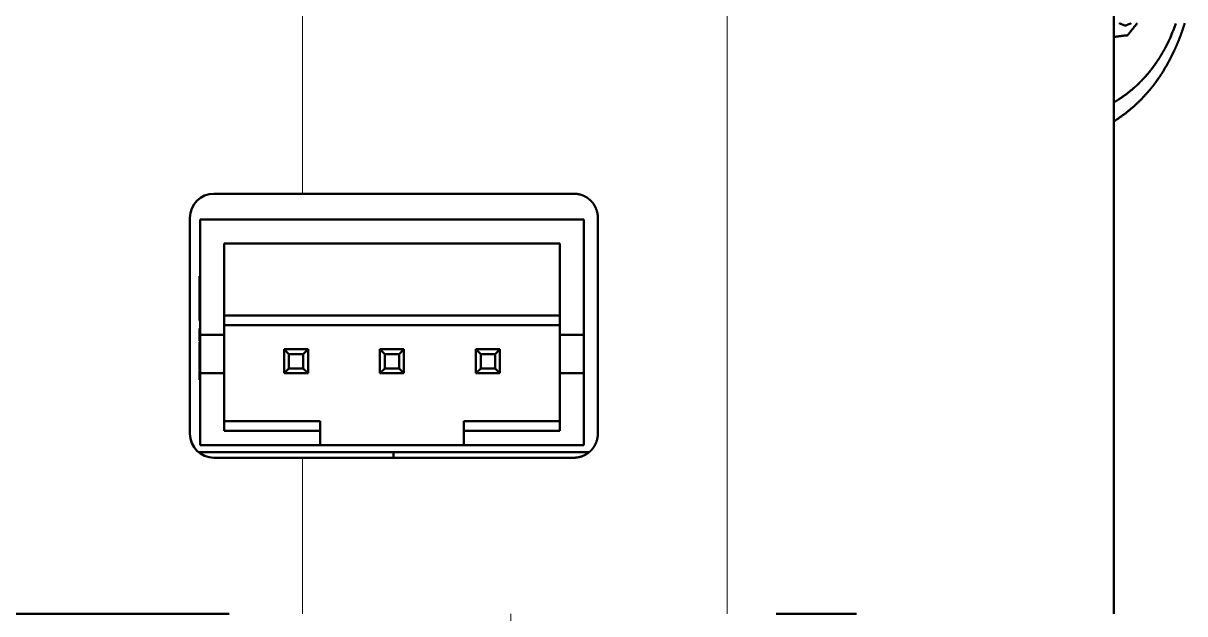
# Paper-space layout 'Layout1' of a CAD drawing. Header units: millimetres. Extents: x 37 to 380, y 30 to 264.
# Drawn here: x 63.44 to 87.65, y 141.55 to 153.85 of the extents above; entities that cross this region are included whole.
import ezdxf

# ---------------------------------------------------------------- set-up
doc = ezdxf.new("R2010")
doc.units = ezdxf.units.MM
doc.layers.add('170', color=7, linetype='Continuous', true_color=0xffffff)

psp = doc.layouts.get("Layout1")

# ---------------------------------------------------------------- linework, layer by layer
at = {"layer": '170', "color": 155, "linetype": 'Continuous', "lineweight": 13}
for p, q in [((69.256, 158.099), (69.256, 150.299)), ((78.108, 158.099), (78.108, 141.549)), ((69.256, 144.799), (69.256, 141.549)), ((73.599, 141.549), (73.599, 139.149))]:
    psp.add_line(p, q, dxfattribs=at)
at = {"layer": '170', "color": 155, "linetype": 'Continuous', "lineweight": 50}
for p, q in [((86.169, 141.549), (86.169, 158.099)), ((67.731, 150.299), (67.414, 150.299)), ((66.914, 149.799), (66.914, 145.299)), ((67.124, 147.359), (67.124, 149.759)), ((67.124, 149.759), (75.124, 149.759)), ((75.124, 147.359), (75.124, 149.759)), ((75.124, 149.759), (75.124, 149.759)), ((75.124, 149.759), (75.124, 145.059)), ((75.414, 149.799), (75.414, 145.299)), ((67.624, 149.259), (74.624, 149.259)), ((67.624, 147.359), (67.624, 149.259)), ((67.624, 149.259), (74.624, 149.259)), ((67.624, 149.259), (67.624, 149.259)), ((67.624, 149.259), (67.624, 147.759)), ((74.624, 149.259), (74.624, 147.359)), ((67.124, 148.582), (67.114, 148.582)), ((67.124, 148.315), (67.114, 148.315)), ((67.124, 148.251), (67.114, 148.251)), ((67.114, 147.966), (67.114, 148.16)), ((67.114, 147.922), (67.114, 147.966)), ((67.114, 147.919), (67.114, 147.854)), ((67.124, 147.881), (67.114, 147.881)), ((67.124, 147.803), (67.114, 147.803)), ((67.124, 147.66), (67.114, 147.66)), ((67.114, 147.66), (67.124, 147.66)), ((67.624, 147.559), (67.624, 147.759)), ((67.624, 147.759), (74.624, 147.759)), ((67.124, 147.493), (67.114, 147.493)), ((67.114, 147.493), (67.114, 147.467)), ((67.124, 147.467), (67.114, 147.467)), ((67.124, 147.467), (67.114, 147.467)), ((67.114, 147.467), (67.114, 147.386)), ((67.624, 147.559), (67.624, 145.559)), ((67.624, 147.559), (74.624, 147.559)), ((67.124, 147.386), (67.114, 147.386)), ((67.124, 147.386), (67.114, 147.386)), ((67.114, 147.386), (67.114, 147.384)), ((67.124, 147.384), (67.114, 147.384)), ((67.124, 147.384), (67.114, 147.384)), ((67.124, 147.378), (67.114, 147.378)), ((67.114, 147.268), (67.114, 147.311)), ((67.124, 147.226), (67.114, 147.226)), ((67.114, 147.226), (67.124, 147.226)), ((67.124, 147.208), (67.114, 147.208)), ((67.114, 147.208), (67.124, 147.208)), ((67.114, 147.182), (67.114, 147.208)), ((67.124, 147.192), (67.114, 147.192)), ((67.114, 147.185), (67.114, 147.08)), ((67.124, 147.185), (67.114, 147.185)), ((67.124, 147.359), (67.624, 147.359)), ((67.124, 147.359), (67.624, 147.359)), ((67.124, 147.359), (67.124, 147.359)), ((67.124, 146.559), (67.124, 147.359)), ((67.624, 146.559), (67.624, 147.359)), ((67.624, 147.359), (67.624, 147.359)), ((74.624, 147.359), (75.124, 147.359)), ((74.624, 147.359), (75.124, 147.359)), ((74.624, 147.359), (74.624, 147.359)), ((74.624, 146.559), (74.624, 147.359)), ((75.124, 147.359), (75.124, 147.359)), ((75.124, 147.359), (75.124, 146.559)), ((67.114, 147.159), (67.114, 147.086)), ((67.114, 147.159), (67.114, 147.075)), ((67.124, 147.08), (67.114, 147.08)), ((67.124, 147.08), (67.114, 147.08)), ((67.114, 147.077), (67.114, 147.08)), ((67.124, 147.075), (67.114, 147.075)), ((67.124, 147.075), (67.114, 147.075)), ((67.114, 147.075), (67.114, 147.069)), ((67.124, 147.069), (67.114, 147.069)), ((67.114, 147.031), (67.114, 147.069)), ((67.114, 147.04), (67.114, 147.051)), ((67.124, 147.037), (67.114, 147.037)), ((67.114, 147.037), (67.114, 146.979)), ((67.114, 147.027), (67.114, 147.031)), ((67.114, 146.984), (67.114, 147.024)), ((67.114, 146.981), (67.114, 147.011)), ((67.114, 146.979), (67.114, 146.958)), ((67.114, 146.93), (67.114, 146.825)), ((68.874, 147.059), (68.874, 146.559)), ((68.974, 146.959), (68.874, 147.059)), ((69.374, 147.059), (68.874, 147.059)), ((68.874, 146.559), (68.874, 147.059)), ((68.874, 147.059), (68.974, 146.959)), ((68.874, 147.059), (69.374, 147.059)), ((68.974, 146.659), (68.974, 146.959)), ((68.974, 146.959), (69.274, 146.959)), ((68.974, 146.959), (68.974, 146.659)), ((69.274, 146.959), (68.974, 146.959)), ((69.374, 147.059), (69.274, 146.959)), ((69.274, 146.959), (69.374, 147.059)), ((69.274, 146.959), (69.274, 146.659)), ((69.274, 146.659), (69.274, 146.959)), ((69.374, 146.559), (69.374, 147.059)), ((69.374, 147.059), (69.374, 146.559)), ((69.374, 147.059), (69.374, 147.059)), ((70.874, 147.059), (70.874, 146.559)), ((70.974, 146.959), (70.874, 147.059)), ((71.374, 147.059), (70.874, 147.059)), ((70.974, 146.659), (70.974, 146.959)), ((70.974, 146.959), (71.274, 146.959)), ((71.374, 147.059), (71.274, 146.959)), ((71.274, 146.959), (71.274, 146.659)), ((71.374, 146.559), (71.374, 147.059)), ((72.874, 147.059), (72.874, 146.559)), ((72.974, 146.959), (72.874, 147.059)), ((73.374, 147.059), (72.874, 147.059)), ((72.974, 146.659), (72.974, 146.959)), ((72.974, 146.959), (73.274, 146.959)), ((73.374, 147.059), (73.274, 146.959)), ((73.274, 146.959), (73.274, 146.659)), ((73.374, 146.559), (73.374, 147.059)), ((73.374, 147.059), (73.374, 147.059)), ((67.114, 146.904), (67.114, 146.831)), ((67.114, 146.904), (67.114, 146.821)), ((67.124, 146.871), (67.114, 146.871)), ((67.124, 146.86), (67.114, 146.86)), ((67.114, 146.783), (67.114, 146.86)), ((67.114, 146.735), (67.114, 146.803)), ((67.124, 146.783), (67.114, 146.783)), ((67.114, 146.783), (67.114, 146.755)), ((67.114, 146.677), (67.114, 146.755)), ((67.124, 146.755), (67.114, 146.755)), ((67.114, 146.735), (67.114, 146.724)), ((67.114, 146.727), (67.114, 146.735)), ((67.124, 146.677), (67.114, 146.677)), ((67.124, 146.617), (67.114, 146.617)), ((67.124, 146.605), (67.114, 146.605)), ((67.114, 146.528), (67.114, 146.605)), ((67.114, 146.48), (67.114, 146.549)), ((67.124, 146.528), (67.114, 146.528)), ((67.114, 146.528), (67.114, 146.5)), ((67.114, 146.422), (67.114, 146.5)), ((67.124, 146.5), (67.114, 146.5)), ((67.124, 145.059), (67.124, 146.559)), ((67.624, 146.559), (67.124, 146.559)), ((67.624, 145.359), (67.624, 146.559)), ((67.624, 146.559), (67.624, 146.559)), ((68.974, 146.659), (68.874, 146.559)), ((68.874, 146.559), (68.974, 146.659)), ((68.874, 146.559), (69.374, 146.559)), ((69.374, 146.559), (68.874, 146.559)), ((68.874, 146.559), (68.874, 146.559)), ((69.274, 146.659), (68.974, 146.659)), ((68.974, 146.659), (69.274, 146.659)), ((69.374, 146.559), (69.274, 146.659)), ((69.274, 146.659), (69.374, 146.559)), ((69.374, 146.559), (69.374, 146.559)), ((70.974, 146.659), (70.874, 146.559)), ((70.874, 146.559), (71.374, 146.559)), ((71.274, 146.659), (70.974, 146.659)), ((71.374, 146.559), (71.274, 146.659)), ((72.974, 146.659), (72.874, 146.559)), ((72.874, 146.559), (73.374, 146.559)), ((72.874, 146.559), (72.874, 146.559)), ((73.274, 146.659), (72.974, 146.659)), ((73.374, 146.559), (73.274, 146.659)), ((73.374, 146.559), (73.374, 146.559)), ((74.624, 146.559), (74.624, 145.359)), ((75.124, 146.559), (74.624, 146.559)), ((75.124, 145.059), (75.124, 146.559)), ((75.124, 146.559), (75.124, 146.559)), ((67.124, 146.422), (67.114, 146.422)), ((67.624, 145.359), (67.624, 145.559)), ((69.624, 145.559), (67.624, 145.559)), ((69.624, 145.059), (69.624, 145.559)), ((69.624, 145.559), (69.624, 145.359)), ((72.624, 145.359), (72.624, 145.559)), ((74.624, 145.559), (72.624, 145.559)), ((67.624, 145.359), (69.624, 145.359)), ((69.624, 145.059), (69.624, 145.359)), ((72.624, 145.059), (72.624, 145.359)), ((72.624, 145.359), (74.624, 145.359)), ((67.124, 145.059), (67.724, 145.059)), ((67.124, 145.059), (69.624, 145.059)), ((67.724, 145.059), (68.624, 145.059)), ((67.724, 145.059), (67.724, 145.059)), ((68.624, 145.059), (69.874, 145.059)), ((68.624, 145.059), (68.624, 145.059)), ((69.624, 145.059), (69.624, 145.059)), ((72.624, 145.059), (69.624, 145.059)), ((69.874, 145.059), (70.374, 145.059)), ((70.374, 145.059), (71.874, 145.059)), ((71.874, 145.059), (72.374, 145.059)), ((71.874, 145.059), (71.874, 145.059)), ((72.374, 145.059), (73.624, 145.059)), ((72.374, 145.059), (72.374, 145.059)), ((72.624, 145.059), (75.124, 145.059)), ((73.624, 145.059), (74.524, 145.059)), ((73.624, 145.059), (73.624, 145.059)), ((74.524, 145.059), (75.124, 145.059)), ((74.524, 145.059), (74.524, 145.059)), ((75.124, 145.059), (75.124, 145.059)), ((75.228, 144.912), (67.097, 144.912)), ((67.097, 144.912), (75.228, 144.912)), ((67.731, 144.799), (67.414, 144.799)), ((71.157, 144.912), (71.157, 144.799)), ((67.731, 141.549), (40.901, 141.549)), ((79.128, 141.549), (80.801, 141.549))]:
    psp.add_line(p, q, dxfattribs=at)
for centre, start, end in [((67.414, 149.799), 90, 180), ((67.414, 145.299), 180, 270)]:
    psp.add_arc(centre, 0.5, start, end, dxfattribs=at)
for points, knots in [([(86.169, 153.564), (86.455, 153.601), (86.654, 153.849)], [0, 0, 0.475975, 1, 1]), ([(86.17, 151.804), (86.23, 151.843), (86.412, 151.974), (86.586, 152.118), (86.751, 152.277), (86.907, 152.45), (86.945, 152.496), (86.982, 152.542), (87.018, 152.589), (87.053, 152.637), (87.122, 152.735), (87.187, 152.835), (87.308, 153.042), (87.418, 153.258), (87.468, 153.37), (87.516, 153.484), (87.538, 153.542), (87.56, 153.6), (87.582, 153.658), (87.602, 153.717), (87.645, 153.848)], [0, 0, 0.027843, 0.115012, 0.202801, 0.291724, 0.382265, 0.405221, 0.428259, 0.451311, 0.474373, 0.520565, 0.566901, 0.660122, 0.754374, 0.801978, 0.849948, 0.874068, 0.898217, 0.922344, 0.946462, 1, 1]), ([(87.462, 153.843), (87.339, 153.538), (87.315, 153.488), (87.291, 153.438), (87.266, 153.388), (87.241, 153.339), (87.188, 153.244), (87.132, 153.15), (87.073, 153.06), (87.012, 152.972), (86.948, 152.887), (86.882, 152.804), (86.813, 152.725), (86.74, 152.648), (86.703, 152.611), (86.666, 152.574), (86.627, 152.539), (86.589, 152.504), (86.43, 152.374), (86.265, 152.259), (86.172, 152.202)], [0, 0, 0.154108, 0.180175, 0.206252, 0.232292, 0.258215, 0.309666, 0.360656, 0.411236, 0.461471, 0.511417, 0.561128, 0.610676, 0.660127, 0.684821, 0.709418, 0.733864, 0.758182, 0.854319, 0.949138, 1, 1]), ([(74.914, 150.299), (74.96, 150.297), (75.006, 150.29), (75.052, 150.28), (75.096, 150.265), (75.139, 150.245), (75.181, 150.222), (75.22, 150.195), (75.257, 150.163), (75.291, 150.128), (75.321, 150.089), (75.335, 150.068), (75.348, 150.047), (75.354, 150.036), (75.36, 150.024), (75.366, 150.013), (75.371, 150.001), (75.389, 149.953), (75.403, 149.903), (75.407, 149.878), (75.411, 149.852), (75.413, 149.826), (75.414, 149.799)], [0, 0, 0.059563, 0.118726, 0.178023, 0.237969, 0.29824, 0.358491, 0.419264, 0.481169, 0.543771, 0.606558, 0.638211, 0.670159, 0.686259, 0.702479, 0.718816, 0.735214, 0.800617, 0.866176, 0.899262, 0.932657, 0.96629, 1, 1]), ([(67.114, 147.024), (67.114, 147.026), (67.114, 147.027), (67.114, 147.027)], [0, 0, 0.618421, 0.996711, 1, 1]), ([(75.414, 145.299), (75.411, 145.247), (75.403, 145.196), (75.397, 145.17), (75.389, 145.146), (75.381, 145.121), (75.371, 145.098), (75.36, 145.075), (75.348, 145.052), (75.335, 145.031), (75.321, 145.01), (75.291, 144.971), (75.257, 144.936), (75.239, 144.919), (75.22, 144.904), (75.2, 144.89), (75.181, 144.876), (75.139, 144.853), (75.096, 144.834), (75.074, 144.826), (75.052, 144.819), (75.029, 144.813), (75.006, 144.808), (74.96, 144.801), (74.914, 144.799)], [0, 0, 0.06664, 0.132629, 0.165634, 0.198714, 0.231626, 0.264194, 0.29651, 0.328677, 0.360782, 0.392846, 0.456106, 0.51836, 0.549341, 0.580276, 0.611038, 0.641502, 0.701838, 0.76188, 0.791947, 0.82191, 0.851675, 0.881321, 0.940507, 1, 1])]:
    psp.add_open_spline(points, degree=1, knots=knots, dxfattribs=at)
for points in [[(86.531, 153.849), (86.405, 153.799), (86.279, 153.849)], [(72.676, 150.299), (67.731, 150.299)], [(74.914, 150.299), (72.676, 150.299)], [(67.114, 148.514), (67.114, 148.582)], [(67.114, 148.348), (67.114, 148.514)], [(67.114, 148.405), (67.114, 148.491)], [(67.114, 148.269), (67.114, 148.405)], [(67.114, 148.315), (67.114, 148.348)], [(67.114, 148.27), (67.114, 148.327)], [(67.114, 148.251), (67.114, 148.315)], [(67.114, 148.214), (67.114, 148.27)], [(67.114, 148.16), (67.114, 148.269)], [(67.114, 148.078), (67.114, 148.251)], [(67.114, 147.881), (67.114, 148.078)], [(67.114, 147.927), (67.114, 147.972)], [(67.114, 147.919), (67.114, 147.927)], [(67.114, 147.803), (67.114, 147.881)], [(67.114, 147.75), (67.114, 147.854)], [(67.114, 147.66), (67.114, 147.803)], [(67.114, 147.348), (67.114, 147.378)], [(67.114, 147.311), (67.114, 147.36)], [(67.114, 147.33), (67.114, 147.35)], [(67.114, 147.274), (67.114, 147.348)], [(67.114, 147.295), (67.114, 147.345)], [(67.114, 147.326), (67.114, 147.334)], [(67.114, 147.278), (67.114, 147.33)], [(67.114, 147.307), (67.114, 147.326)], [(67.114, 147.279), (67.114, 147.307)], [(67.114, 147.243), (67.114, 147.295)], [(67.114, 147.268), (67.114, 147.279)], [(67.114, 147.226), (67.114, 147.278)], [(67.114, 147.226), (67.114, 147.274)], [(67.114, 147.192), (67.114, 147.208)], [(67.114, 147.152), (67.114, 147.192)], [(67.114, 147.176), (67.114, 147.182)], [(67.114, 147.152), (67.114, 147.176)], [(67.114, 147.117), (67.114, 147.152)], [(67.114, 147.119), (67.114, 147.152)], [(67.114, 147.11), (67.114, 147.119)], [(67.114, 147.051), (67.114, 147.077)], [(67.114, 146.921), (67.114, 146.981)], [(67.114, 146.902), (67.114, 146.979)], [(67.114, 146.899), (67.114, 146.921)], [(67.114, 146.871), (67.114, 146.902)], [(67.114, 146.666), (67.114, 146.727)], [(67.114, 146.647), (67.114, 146.724)], [(67.114, 146.644), (67.114, 146.666)], [(67.114, 146.617), (67.114, 146.647)], [(72.676, 144.799), (67.731, 144.799)], [(74.914, 144.799), (72.676, 144.799)]]:
    psp.add_open_spline(points, degree=1, dxfattribs=at)

doc.saveas('drawing.dxf')
